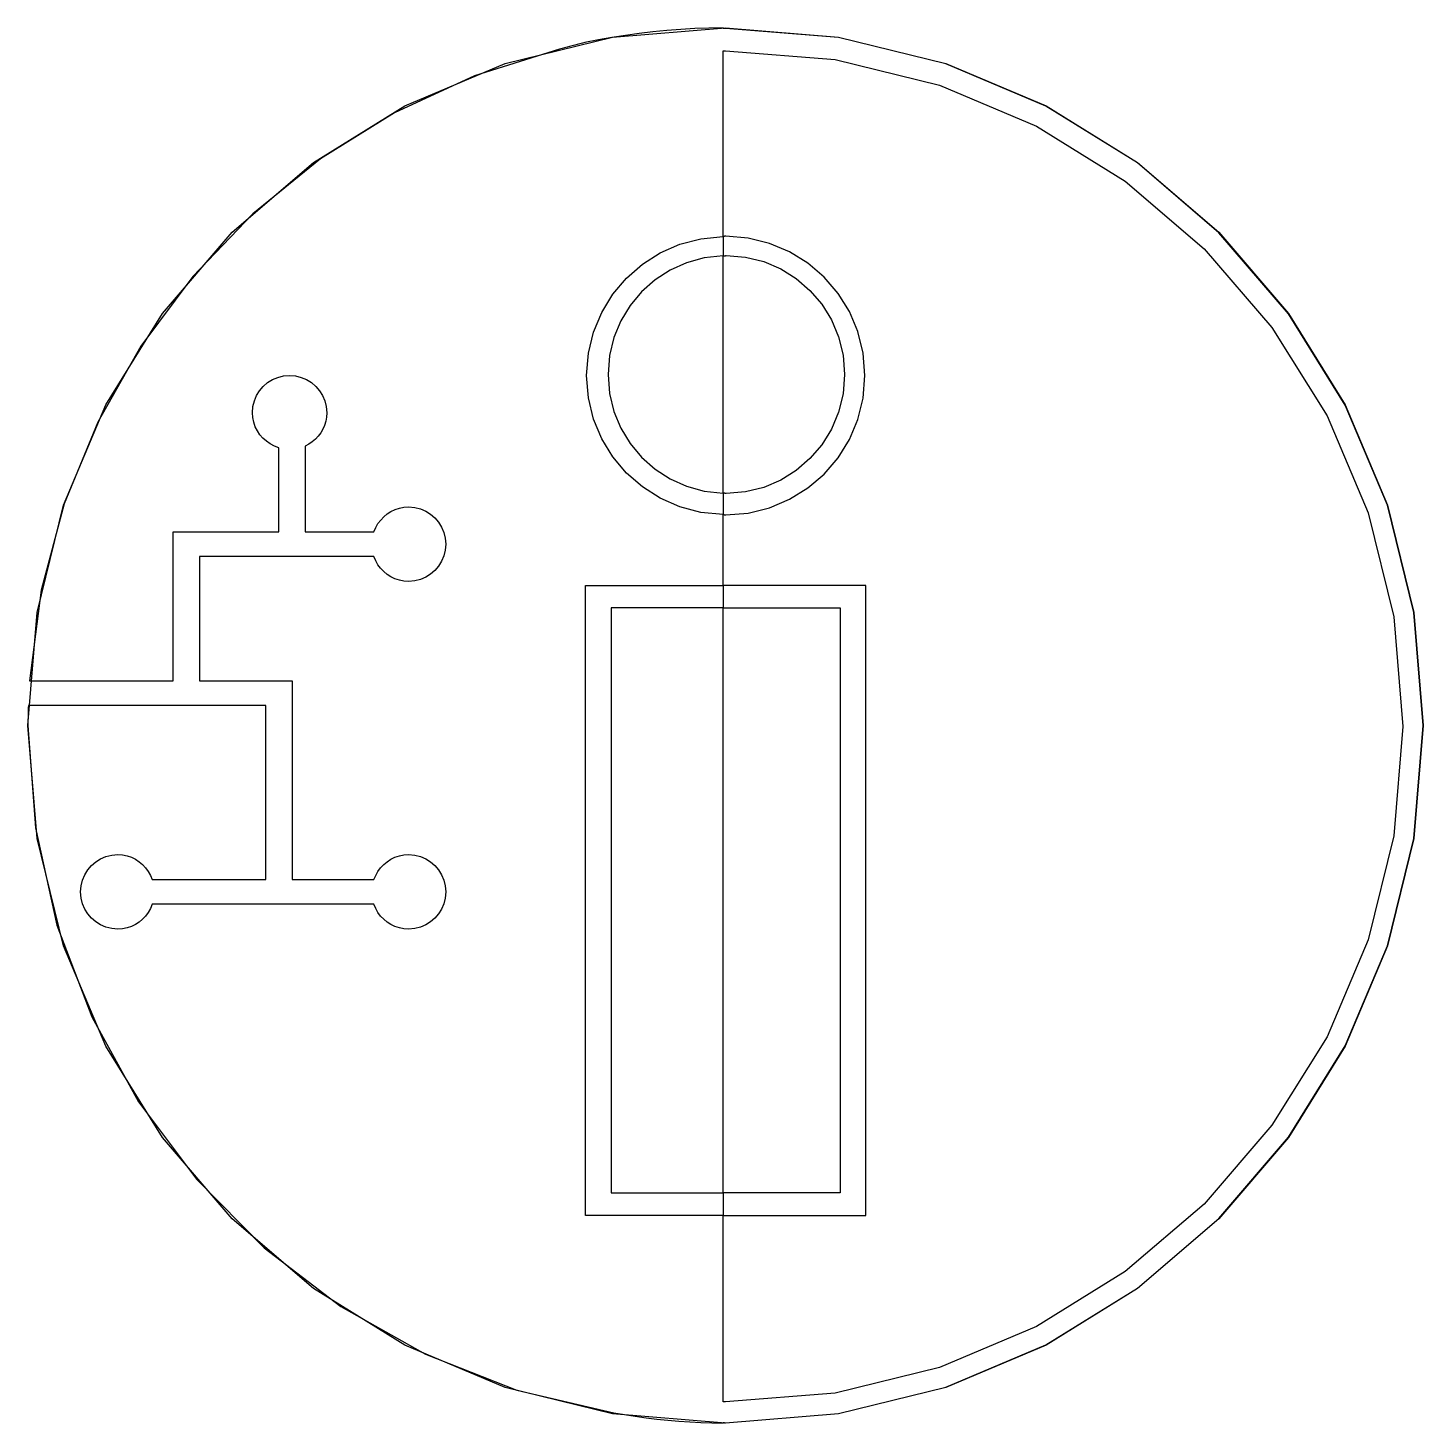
# Model space of a CAD drawing. Header units: millimetres. Extents: x 0 to 3.56, y 0 to 3.56.
import ezdxf

# ---------------------------------------------------------------- set-up
doc = ezdxf.new("R2010")
doc.units = ezdxf.units.MM

msp = doc.modelspace()

# ---------------------------------------------------------------- linework, layer by layer
for points in [[(3.5556, 1.7778), (3.5323, 1.4894), (3.4649, 1.2159), (3.3571, 0.9608), (3.2125, 0.7279), (3.0348, 0.5207), (2.8277, 0.343), (2.5948, 0.1984), (2.3397, 0.0906), (2.0661, 0.0233), (1.7778, 0), (1.7778, 0), (1.4894, 0.0233), (1.2159, 0.0906), (0.9608, 0.1984), (0.7279, 0.343), (0.5207, 0.5207), (0.343, 0.7279), (0.1984, 0.9608), (0.0906, 1.2159), (0.0233, 1.4894), (0, 1.7778), (0, 1.7778), (0.0233, 2.0661), (0.0906, 2.3397), (0.1984, 2.5948), (0.343, 2.8277), (0.5207, 3.0348), (0.7279, 3.2125), (0.9608, 3.3571), (1.2159, 3.4649), (1.4894, 3.5323), (1.7778, 3.5556), (1.7778, 3.5556), (2.0661, 3.5323), (2.3397, 3.4649), (2.5948, 3.3571), (2.8277, 3.2125), (3.0348, 3.0348), (3.2125, 2.8277), (3.3571, 2.5948), (3.4649, 2.3397), (3.5323, 2.0661), (3.5556, 1.7778), (3.5556, 1.7778)], [(1.7715, 3.5556), (1.7354, 3.555), (1.6995, 3.5537), (1.6638, 3.5517), (1.6283, 3.5489), (1.593, 3.5455), (1.5579, 3.5413), (1.523, 3.5365), (1.4884, 3.531), (1.4539, 3.5249), (1.4197, 3.5181), (1.4197, 3.5181), (1.4131, 3.5166), (1.4066, 3.5151), (1.4, 3.5134), (1.3936, 3.5117), (1.3871, 3.51), (1.3806, 3.5082), (1.3742, 3.5064), (1.3677, 3.5047), (1.3612, 3.503), (1.3547, 3.5013), (1.3547, 3.5013), (1.1382, 3.4333), (0.9345, 3.3395), (0.7456, 3.2218), (0.5736, 3.0821), (0.4203, 2.9224), (0.2877, 2.7447), (0.1779, 2.5508), (0.0927, 2.3428), (0.0341, 2.1225), (0.0041, 1.8919), (0.0041, 1.8919), (0.3699, 1.8919), (0.3699, 1.8919), (0.3699, 2.2717), (0.3699, 2.2717), (0.6394, 2.2717), (0.6394, 2.2717), (0.6394, 2.4857), (0.6394, 2.4857), (0.6281, 2.4899), (0.6175, 2.4955), (0.6078, 2.5022), (0.599, 2.51), (0.5913, 2.5188), (0.5847, 2.5286), (0.5794, 2.5392), (0.5755, 2.5505), (0.5731, 2.5625), (0.5723, 2.575), (0.5723, 2.575), (0.5735, 2.5904), (0.5771, 2.605), (0.5828, 2.6186), (0.5904, 2.631), (0.5999, 2.642), (0.6109, 2.6515), (0.6232, 2.6592), (0.6368, 2.6649), (0.6514, 2.6685), (0.6667, 2.6697), (0.6667, 2.6697), (0.6821, 2.6685), (0.6967, 2.6649), (0.7103, 2.6592), (0.7227, 2.6515), (0.7338, 2.642), (0.7433, 2.631), (0.751, 2.6186), (0.7568, 2.605), (0.7604, 2.5904), (0.7616, 2.575), (0.7616, 2.575), (0.7609, 2.5638), (0.759, 2.553), (0.7558, 2.5427), (0.7516, 2.533), (0.7462, 2.5238), (0.74, 2.5154), (0.7328, 2.5077), (0.7248, 2.5008), (0.7161, 2.4948), (0.7068, 2.4897), (0.7068, 2.4897), (0.7068, 2.2717), (0.7068, 2.2717), (0.8818, 2.2717), (0.8818, 2.2717), (0.8864, 2.2823), (0.8921, 2.2922), (0.899, 2.3014), (0.9068, 2.3096), (0.9156, 2.3169), (0.9252, 2.323), (0.9356, 2.328), (0.9466, 2.3316), (0.9582, 2.3339), (0.9703, 2.3347), (0.9703, 2.3347), (0.9857, 2.3335), (1.0002, 2.3299), (1.0138, 2.3241), (1.0261, 2.3164), (1.0371, 2.307), (1.0466, 2.2959), (1.0542, 2.2835), (1.0599, 2.2699), (1.0635, 2.2553), (1.0647, 2.24), (1.0647, 2.24), (1.0635, 2.2246), (1.0599, 2.21), (1.0542, 2.1963), (1.0466, 2.1839), (1.0371, 2.1728), (1.0261, 2.1633), (1.0138, 2.1556), (1.0002, 2.1498), (0.9857, 2.1462), (0.9703, 2.145), (0.9703, 2.145), (0.9582, 2.1458), (0.9466, 2.148), (0.9355, 2.1517), (0.9252, 2.1567), (0.9156, 2.1629), (0.9068, 2.1702), (0.8989, 2.1784), (0.8921, 2.1876), (0.8863, 2.1976), (0.8818, 2.2083), (0.8818, 2.2083), (0.4373, 2.2083), (0.4373, 2.2083), (0.4373, 1.8919), (0.4373, 1.8919), (0.6731, 1.8919), (0.6731, 1.8919), (0.6731, 1.3852), (0.6731, 1.3852), (0.8818, 1.3852), (0.8818, 1.3852), (0.8863, 1.3959), (0.8921, 1.4059), (0.8989, 1.4151), (0.9068, 1.4234), (0.9156, 1.4307), (0.9252, 1.4369), (0.9355, 1.4419), (0.9466, 1.4456), (0.9582, 1.4479), (0.9703, 1.4487), (0.9703, 1.4487), (0.9857, 1.4474), (1.0002, 1.4438), (1.0138, 1.438), (1.0261, 1.4303), (1.0371, 1.4208), (1.0466, 1.4097), (1.0542, 1.3972), (1.0599, 1.3835), (1.0635, 1.3689), (1.0647, 1.3535), (1.0647, 1.3535), (1.0635, 1.3381), (1.0599, 1.3235), (1.0542, 1.31), (1.0466, 1.2976), (1.0371, 1.2865), (1.0261, 1.2771), (1.0138, 1.2694), (1.0002, 1.2637), (0.9857, 1.2601), (0.9703, 1.2588), (0.9703, 1.2588), (0.9582, 1.2596), (0.9466, 1.2619), (0.9355, 1.2656), (0.9252, 1.2706), (0.9155, 1.2767), (0.9068, 1.284), (0.8989, 1.2923), (0.8921, 1.3015), (0.8863, 1.3115), (0.8818, 1.3222), (0.8818, 1.3222), (0.3171, 1.3222), (0.3171, 1.3222), (0.3126, 1.3115), (0.3069, 1.3015), (0.3001, 1.2923), (0.2923, 1.284), (0.2835, 1.2767), (0.2739, 1.2706), (0.2636, 1.2656), (0.2526, 1.2619), (0.241, 1.2596), (0.2289, 1.2588), (0.2289, 1.2588), (0.2135, 1.2601), (0.199, 1.2637), (0.1854, 1.2694), (0.173, 1.2771), (0.1619, 1.2865), (0.1524, 1.2976), (0.1447, 1.31), (0.139, 1.3235), (0.1354, 1.3381), (0.1342, 1.3535), (0.1342, 1.3535), (0.1354, 1.3689), (0.139, 1.3835), (0.1447, 1.3972), (0.1524, 1.4097), (0.1619, 1.4208), (0.173, 1.4303), (0.1854, 1.438), (0.199, 1.4438), (0.2135, 1.4474), (0.2289, 1.4487), (0.2289, 1.4487), (0.241, 1.4479), (0.2526, 1.4456), (0.2636, 1.4419), (0.2739, 1.4369), (0.2835, 1.4307), (0.2923, 1.4234), (0.3001, 1.4151), (0.3069, 1.4059), (0.3126, 1.3959), (0.3171, 1.3852), (0.3171, 1.3852), (0.606, 1.3852), (0.606, 1.3852), (0.606, 1.8284), (0.606, 1.8284), (0.0011, 1.8284), (0.0011, 1.8284), (0.001, 1.8233), (0.0008, 1.8182), (0.0007, 1.8132), (0.0005, 1.8081), (0.0004, 1.803), (0.0003, 1.7979), (0.0002, 1.7928), (0.0001, 1.7877), (0, 1.7826), (0, 1.7775), (0, 1.7775), (0.019, 1.5174), (0.0741, 1.2691), (0.1626, 1.0353), (0.282, 0.8186), (0.4293, 0.6216), (0.6021, 0.447), (0.7975, 0.2975), (1.013, 0.1757), (1.2457, 0.0843), (1.493, 0.0259), (1.493, 0.0259), (1.5203, 0.0215), (1.5478, 0.0175), (1.5753, 0.0138), (1.6029, 0.0104), (1.6307, 0.0075), (1.6586, 0.005), (1.6866, 0.003), (1.7148, 0.0014), (1.7431, 0.0004), (1.7715, 0), (1.7715, 0), (1.7715, 0.0012), (1.7715, 0.0012), (1.7721, 0.0012), (1.7727, 0.0012), (1.7734, 0.0012), (1.774, 0.0011), (1.7746, 0.0011), (1.7752, 0.001), (1.7758, 0.001), (1.7764, 0.001), (1.7771, 0.0009), (1.7777, 0.0009), (1.7777, 0.0009), (2.066, 0.0242), (2.3394, 0.0915), (2.5945, 0.1993), (2.8274, 0.3438), (3.0346, 0.5214), (3.2124, 0.7285), (3.357, 0.9612), (3.4649, 1.2161), (3.5323, 1.4894), (3.5556, 1.7775), (3.5556, 1.7775), (3.5323, 2.0655), (3.4649, 2.3389), (3.357, 2.5938), (3.2124, 2.8266), (3.0346, 3.0337), (2.8274, 3.2113), (2.5945, 3.3559), (2.3394, 3.4637), (2.066, 3.531), (1.7777, 3.5543), (1.7777, 3.5543), (1.7771, 3.5543), (1.7764, 3.5543), (1.7758, 3.5542), (1.7752, 3.5542), (1.7746, 3.5541), (1.774, 3.5541), (1.7734, 3.5541), (1.7727, 3.554), (1.7721, 3.554), (1.7715, 3.554)], [(1.7777, 3.4972), (2.0575, 3.4747), (2.323, 3.4094), (2.5706, 3.305), (2.7967, 3.1649), (2.9979, 2.9928), (3.1704, 2.7922), (3.3108, 2.5666), (3.4155, 2.3196), (3.481, 2.0548), (3.5036, 1.7756), (3.5036, 1.7756), (3.481, 1.4964), (3.4155, 1.2316), (3.3108, 0.9846), (3.1704, 0.759), (2.9979, 0.5583), (2.7967, 0.3862), (2.5706, 0.2462), (2.323, 0.1417), (2.0575, 0.0765), (1.7777, 0.0539), (1.7777, 0.0539), (1.7771, 0.0539), (1.7764, 0.054), (1.7758, 0.054), (1.7752, 0.054), (1.7746, 0.0541), (1.774, 0.0541), (1.7734, 0.0542), (1.7727, 0.0542), (1.7721, 0.0542), (1.7715, 0.0542), (1.7715, 0.0542), (1.7715, 0.5293), (1.7715, 0.5293), (1.4213, 0.5293), (1.4213, 0.5293), (1.4213, 2.1346), (1.4213, 2.1346), (1.7715, 2.1346), (1.7715, 2.1346), (1.7715, 2.3152), (1.7715, 2.3152), (1.715, 2.3208), (1.6614, 2.3349), (1.6115, 2.3568), (1.566, 2.3858), (1.5255, 2.4211), (1.4908, 2.4622), (1.4626, 2.5082), (1.4415, 2.5586), (1.4284, 2.6126), (1.4238, 2.6694), (1.4238, 2.6694), (1.4284, 2.7263), (1.4415, 2.7803), (1.4626, 2.8307), (1.4908, 2.8768), (1.5255, 2.9179), (1.566, 2.9533), (1.6115, 2.9824), (1.6614, 3.0043), (1.715, 3.0184), (1.7715, 3.024), (1.7715, 3.024), (1.7715, 3.4969), (1.7715, 3.4969), (1.7721, 3.4969), (1.7727, 3.4969), (1.7734, 3.497), (1.774, 3.497), (1.7746, 3.4971), (1.7752, 3.4971), (1.7758, 3.4972), (1.7764, 3.4972), (1.7771, 3.4972), (1.7777, 3.4972)], [(1.7715, 3.024), (1.7715, 2.9743), (1.7715, 2.9743), (1.7724, 2.9744), (1.7732, 2.9745), (1.7741, 2.9746), (1.7749, 2.9747), (1.7757, 2.9749), (1.7765, 2.975), (1.7774, 2.9751), (1.7782, 2.9752), (1.7791, 2.9753), (1.7799, 2.9753), (1.7799, 2.9753), (1.8288, 2.9713), (1.8752, 2.9599), (1.9184, 2.9415), (1.9579, 2.9168), (1.993, 2.8865), (2.0231, 2.8512), (2.0477, 2.8115), (2.0659, 2.768), (2.0774, 2.7214), (2.0813, 2.6723), (2.0813, 2.6723), (2.0774, 2.6231), (2.0659, 2.5765), (2.0477, 2.533), (2.0231, 2.4932), (1.993, 2.4579), (1.9579, 2.4276), (1.9184, 2.4029), (1.8752, 2.3845), (1.8288, 2.373), (1.7799, 2.369), (1.7799, 2.369), (1.7791, 2.3691), (1.7782, 2.3691), (1.7774, 2.3692), (1.7765, 2.3693), (1.7757, 2.3695), (1.7749, 2.3696), (1.7741, 2.3697), (1.7732, 2.3698), (1.7724, 2.3699), (1.7715, 2.37), (1.7715, 2.37), (1.7715, 2.3152), (1.7715, 2.3152), (1.7722, 2.3152), (1.7729, 2.3151), (1.7736, 2.3151), (1.7743, 2.315), (1.7749, 2.3149), (1.7756, 2.3148), (1.7763, 2.3147), (1.7769, 2.3147), (1.7776, 2.3146), (1.7783, 2.3146), (1.7783, 2.3146), (1.8358, 2.3193), (1.8903, 2.3327), (1.9412, 2.3542), (1.9877, 2.3831), (2.029, 2.4185), (2.0645, 2.4599), (2.0934, 2.5063), (2.1149, 2.5573), (2.1283, 2.6119), (2.133, 2.6694), (2.133, 2.6694), (2.1283, 2.727), (2.1149, 2.7816), (2.0934, 2.8326), (2.0645, 2.8791), (2.029, 2.9205), (1.9877, 2.9561), (1.9412, 2.985), (1.8903, 3.0065), (1.8358, 3.02), (1.7783, 3.0247), (1.7783, 3.0247), (1.7776, 3.0247), (1.7769, 3.0246), (1.7763, 3.0246), (1.7756, 3.0245), (1.7749, 3.0244), (1.7743, 3.0243), (1.7736, 3.0242), (1.7729, 3.0241), (1.7722, 3.0241), (1.7715, 3.024)], [(1.7715, 2.37), (1.7715, 2.9743), (1.7715, 2.9743), (1.7238, 2.9692), (1.6787, 2.9569), (1.6366, 2.9381), (1.5982, 2.9133), (1.5641, 2.8832), (1.5349, 2.8482), (1.5111, 2.8091), (1.4934, 2.7663), (1.4823, 2.7205), (1.4785, 2.6723), (1.4785, 2.6723), (1.4823, 2.624), (1.4934, 2.5781), (1.5111, 2.5353), (1.5349, 2.4962), (1.5641, 2.4612), (1.5982, 2.431), (1.6366, 2.4062), (1.6787, 2.3874), (1.7238, 2.3751), (1.7715, 2.37)], [(1.7715, 2.1346), (1.7715, 2.0774), (1.7715, 2.0774), (2.0704, 2.0774), (2.0704, 2.0774), (2.0704, 0.5865), (2.0704, 0.5865), (1.7715, 0.5865), (1.7715, 0.5865), (1.7715, 0.5293), (1.7715, 0.5293), (2.135, 0.5293), (2.135, 0.5293), (2.135, 2.1346)], [(1.7715, 0.5865), (1.7715, 2.0774), (1.7715, 2.0774), (1.4865, 2.0774), (1.4865, 2.0774), (1.4865, 0.5865), (1.7715, 0.5865)]]:
    msp.add_lwpolyline(points, close=True)

doc.saveas('drawing.dxf')
